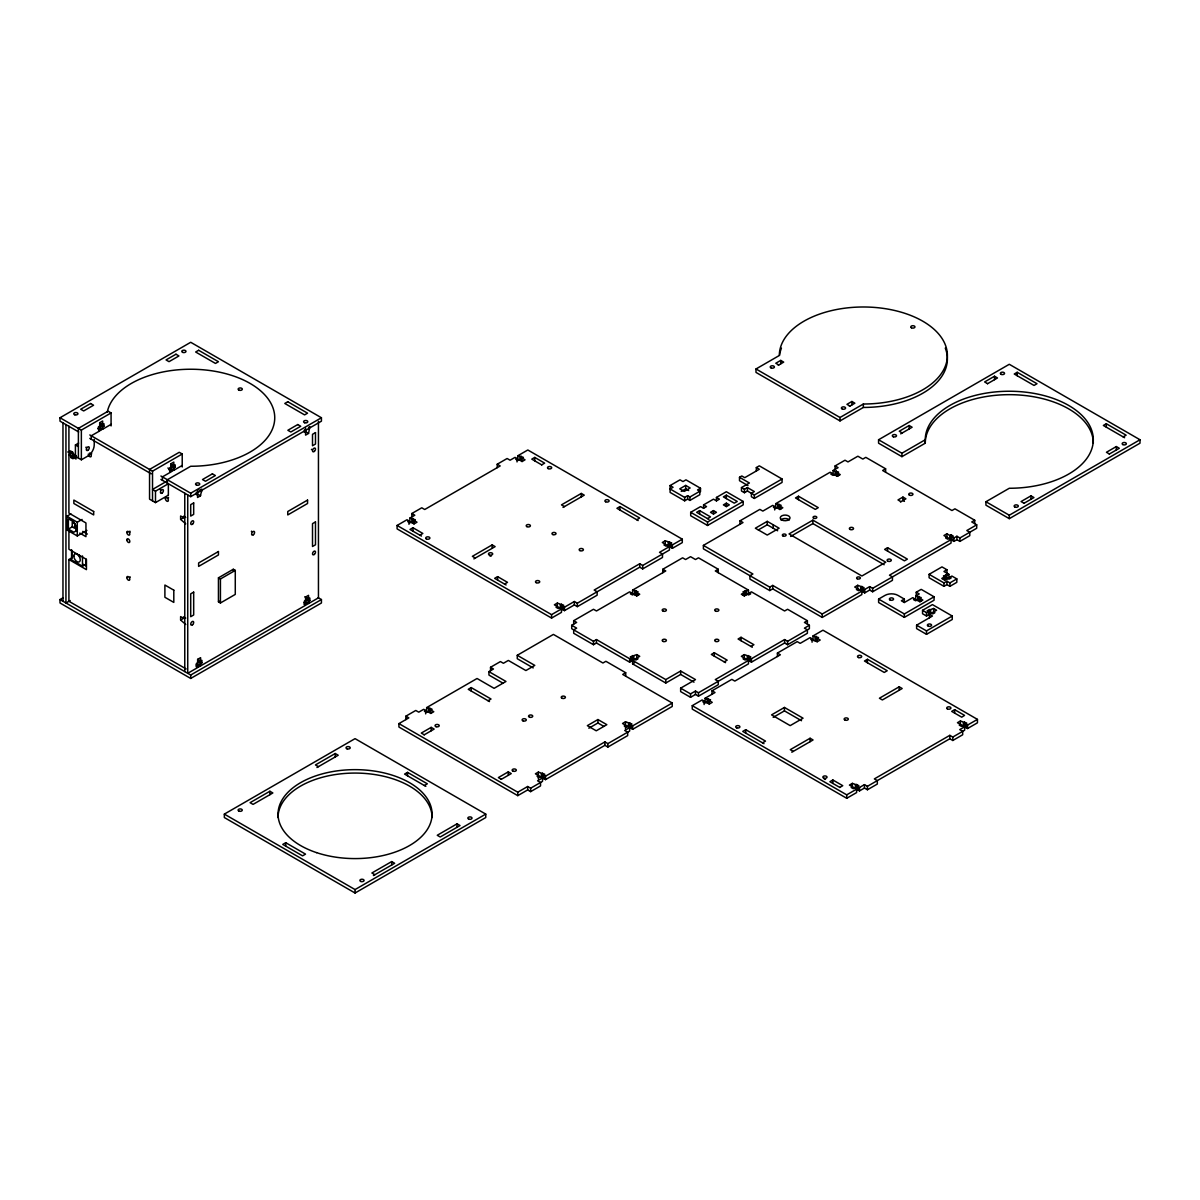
<?xml version="1.0" encoding="UTF-8"?>
<svg xmlns="http://www.w3.org/2000/svg" width="1200" height="1200" viewBox="0 0 1200 1200"><rect width="100%" height="100%" fill="white"/><g stroke="black" fill="none" stroke-linecap="round" stroke-linejoin="round"><path stroke-width="1.5" d="M79.305 555L79.74 557.175M78.675 431.955L60 421.17L60 417.75L190.71 342.285L321.435 417.75L321.435 421.17L190.71 496.65L160.905 479.43M60 417.75L81.36 430.08L111.075 412.935L111.075 425.94M111.075 424.365L102.66 429.225L99.69 427.515L99.69 422.7L102.66 420.99L102.66 424.425L103.935 423.675L103.935 426.195L102.66 426.93L99.69 425.22L100.965 424.485L103.935 426.195M99.69 426.135L98.4 426.885L98.4 429.39L99.69 428.655L99.69 430.935L91.26 435.795L91.26 439.23M94.23 439.365L94.23 444.945A9.105 5.25 -60 0 1 87.795 456.09L81.36 459.81L75.42 456.375L75.42 444.945L78.645 443.085M79.755 533.085L85.95 536.67L85.95 522.945L68.91 513.105L68.91 454.905L71.88 453.195L76.035 455.595L76.035 459.03L73.065 457.305L73.065 458.79L70.89 457.545L70.89 456.06L73.86 454.335L73.86 455.82L70.89 457.545M73.065 457.305L76.035 455.595M86.91 530.4L77.28 535.95L66.885 529.95L66.885 516.225L70.89 513.915M89.805 434.955L152.52 471.165L182.22 454.005L182.22 467.01M182.22 465.45L173.805 470.31L170.835 468.585L170.835 463.785L173.805 462.075L173.805 465.495L175.095 464.76L175.095 467.28L173.805 468.015L170.835 466.305L172.125 465.555L175.095 467.28M170.835 467.22L169.545 467.955L169.545 470.475L170.835 469.725L170.835 472.02L162.42 476.88L162.42 480.315M66.885 516.225L77.28 522.225L82.095 519.45M75.795 531.09L75.795 525.375L73.815 521.94L68.37 518.805L68.37 529.095L72.705 526.59M76.71 530.565L73.815 532.23L68.37 529.095M166.995 481.095L152.52 489.45L155.49 491.175L168.36 483.735L168.36 495.18M182.22 454.005L179.25 452.295L149.55 469.44L149.55 499.17L155.49 502.605L168.165 495.285M186.15 668.955L68.91 601.275L68.91 559.53L71.88 557.82M160.905 476.01L190.71 493.215L321.435 417.75M200.52 489.84L201.81 489.105L200.52 495.78L197.55 497.505L197.55 490.635M308.55 427.47L309.84 426.72L308.55 433.41L305.58 435.135L305.58 428.265M71.58 549.645L71.58 559.935L82.485 566.22L85.95 564.225L85.95 559.08M183.585 517.68L180.615 515.97L180.615 519.405L183.585 517.68L183.585 516.195L185.76 517.455M318.195 597.69L321.435 599.55L321.435 602.985L190.71 678.45L60 602.985L60 599.55L63.225 597.69M70.185 600.54L65.94 602.985L65.94 424.605M218.445 577.83L233.295 569.25L235.275 570.405L235.275 594.405L220.425 602.985L218.445 601.845L218.445 577.83L220.425 578.97L235.275 570.405M183.585 618.315L180.615 616.59L180.615 620.025L183.585 618.315L183.585 616.815L185.76 618.075M218.445 601.845L219.435 601.275M411.855 516.93L411.855 513.51L421.755 507.795L424.725 509.505L500.19 465.945L497.22 464.22L497.22 467.655M497.22 464.22L507.12 458.505L510.09 460.215L515.04 457.365L517.02 458.505L517.02 461.94M522.075 461.535L522.075 458.1L525.045 459.825L522.075 461.535L517.92 459.135L517.92 455.7L527.82 449.985L682.29 539.175L682.29 542.61L672.39 548.325L670.41 547.185L670.41 543.75L671.7 543L665.265 540.78L662.295 542.49L669.42 546.615L669.42 550.035L642.69 565.47L639.72 563.76L594.165 590.055L597.135 591.78L597.135 595.2L577.335 606.645L574.35 604.92L564.45 610.635L562.47 609.495L562.47 606.06L563.76 605.325L557.325 603.09L554.355 604.815L561.48 608.925L561.48 612.36L551.58 618.075L397.095 528.885L397.095 525.45L407.01 519.735L408.99 520.875L408.99 524.31M414.03 523.905L414.03 520.485L417 522.195L414.03 523.905L409.875 521.505L409.875 518.085L414.825 515.22L411.855 513.51M408.99 520.875L407.7 521.625L409.875 522.885L411.06 522.195M409.875 518.085L415.32 519.735L414.03 520.485M517.02 458.505L515.73 459.255L517.92 460.515L519.105 459.825M517.92 455.7L523.365 457.365L522.075 458.1M419.88 535.17L422.85 533.46L412.95 527.745L409.98 529.455L421.44 536.07M541.68 464.85L544.65 463.14L534.75 457.425L531.78 459.135L541.815 464.94M305.58 600.465L304.29 601.215L304.29 603.735L305.58 602.985L305.58 605.28L200.61 665.88L197.64 664.155L197.64 659.355L200.61 657.645L200.61 661.08L201.9 660.33L201.9 662.85L200.61 663.585L197.64 661.875L198.93 661.125L201.9 662.85M318.45 421.32L318.45 597.84L308.55 603.555L305.58 601.845L305.58 597.045L308.55 595.32L308.55 598.755L309.84 598.02L309.84 600.525L308.55 601.275L305.58 599.55L306.87 598.815L309.84 600.525M197.64 662.79L196.365 663.525L196.365 666.045L197.64 665.31L197.64 667.59L187.74 673.305L187.74 494.925M60 599.55L190.71 675.03L321.435 599.55M755.985 368.97L779.325 355.5A84.03 48.51 0 0 1 863.355 306.99A84.03 48.51 0 0 1 947.385 355.5A84.03 48.51 0 0 1 863.355 404.01L840.015 417.495L755.985 368.97L755.985 372.405L840.015 420.915L863.355 407.445A84.03 48.51 0 0 0 945.27 348.12M778.26 365.265L783.705 362.115L780.735 360.405L775.785 363.255L778.755 364.98M473.88 558.885L495.135 546.615L492.165 544.89L472.365 556.335L475.335 558.045M563.01 507.42L584.265 495.15L581.295 493.44L561.48 504.87L564.45 506.595M504.54 584.055L507.51 582.345L497.61 576.63L494.64 578.34L506.1 584.955M636.75 519.735L639.72 518.025L619.905 506.595L616.935 508.305L638.19 520.575M700.5 488.25L697.53 489.96L699.81 491.28L699.81 494.7L689.91 500.43L687.63 499.11L684.66 500.82L670.095 492.42L670.095 485.565L680.01 479.835L682.98 481.56L685.95 479.835L700.5 488.25L700.5 491.67M685.695 485.415L679.755 488.85L684.21 491.415L690.15 487.995L685.695 485.415L685.695 488.85L681.24 491.415M670.095 485.565L673.065 487.275L670.095 488.985L684.66 497.385L687.63 495.675L689.91 496.995L699.81 491.28M849.42 406.335L854.865 403.2L851.895 401.475L846.945 404.34L849.915 406.05M747.975 485.61L739.5 480.705L739.5 477.285L741.765 475.965L744.735 477.675L759.3 469.275L756.33 467.565L756.33 470.985M756.33 467.565L759.3 465.84L782.07 478.995L782.07 482.43L754.35 498.435L751.38 496.725L751.38 493.29L754.35 491.58L747.42 487.575L744.45 489.285L741.48 487.575L741.48 491.01L744.45 492.72L747.42 491.01L754.35 495L782.07 478.995M716.445 497.445L719.415 499.17L716.445 500.88L716.445 497.445L726.345 491.73L743.175 501.45L743.175 504.885L707.535 525.465L690.69 515.745L690.69 512.31L700.605 506.595L703.575 508.305L706.545 506.595L703.575 504.885L703.575 508.305M703.575 504.885L713.475 499.17L716.445 500.88M707.535 518.61L710.505 516.885L699.615 510.6L696.645 512.31L708.945 519.42M726.345 495.165L723.375 496.875L734.265 503.16L737.235 501.45L726.345 495.165L726.345 498.6M741.48 487.575L749.4 483L739.5 477.285M713.475 510.6L710.505 512.31L713.475 514.035L716.445 512.31L713.475 510.6L713.475 514.035M726.345 503.16L723.375 504.885L726.345 506.595L729.315 504.885L726.345 503.16L726.345 506.595M690.69 512.31L707.535 522.03L743.175 501.45M559.5 607.785L558.21 608.52L556.035 607.275L557.325 606.525L557.325 603.09M667.44 545.46L666.15 546.21L663.975 544.95L665.265 544.2L665.265 540.78M562.47 609.495L563.76 608.76L561.585 607.5L560.295 608.235L560.295 604.815M670.41 547.185L671.7 546.435L669.525 545.175L668.235 545.925L668.235 542.49M397.095 525.45L551.58 614.64L561.48 608.925M562.47 606.06L564.45 607.215L574.35 601.5L577.335 603.21L639.72 567.195L642.69 568.905L662.49 557.475L662.49 554.04L659.52 552.33L669.42 546.615M670.41 543.75L672.39 544.89L682.29 539.175M224.34 814.11L355.05 738.645L485.76 814.11L485.76 817.545L355.05 893.01L224.34 817.545L224.34 814.11L355.05 889.575L485.76 814.11M269.895 791.25L250.08 802.68L253.05 804.39L272.865 792.96L269.895 791.25L269.895 794.67M316.965 767.505L338.22 755.235L335.25 753.51L315.435 764.94L318.42 766.665M878.565 439.755L1009.29 364.29L1140 439.755L1140 443.19L1009.29 518.655L985.935 505.17L985.935 501.735L1009.29 488.265A84.03 48.51 0 0 0 1093.305 439.755A84.03 48.51 0 0 0 1009.29 391.245A84.03 48.51 0 0 0 925.26 439.755L901.92 453.225L878.565 439.755L878.565 443.19L901.92 456.66L925.26 443.19A84.03 48.51 0 0 1 1009.29 394.665A84.03 48.51 0 0 1 1093.305 443.19M740.04 524.25L740.04 520.815L759.84 509.385L762.825 511.095L772.725 505.38L774.705 506.52L774.705 509.955M835.11 469.365L835.11 465.93L845.01 460.215L847.98 461.925L857.88 456.21L862.83 459.075L865.8 457.35L885.615 468.795L885.615 472.215M405.87 719.61L405.87 716.175L415.77 710.46L418.74 712.17L423.69 709.32L425.67 710.46L425.67 713.88M490.53 670.725L490.53 667.29L500.43 661.575L503.4 663.285L508.35 660.435L525.885 670.545L534.795 665.4L517.26 655.29L517.26 658.71L533.205 667.92M900.69 433.845L912.135 427.23L909.165 425.52L899.265 431.235L902.235 432.945M987.465 383.745L997.5 377.955L994.53 376.23L984.63 381.945L987.6 383.67M703.395 545.4L752.91 573.99L749.94 575.7L749.94 579.135L769.755 590.565L772.725 588.855L822.24 617.43L861.84 594.57L861.84 591.135L822.24 614.01L772.725 585.42L769.755 587.13L703.395 548.835L703.395 545.4L743.01 522.525L740.04 520.815M779.85 509.49L779.85 506.07L782.82 507.78L779.85 509.49L775.695 507.09L775.695 503.67L830.16 472.215L832.14 473.37L830.85 474.105L833.025 475.365L834.315 474.615M837.285 476.34L837.285 472.905L840.255 474.615L837.285 476.34L833.13 473.94L833.13 470.505L838.08 467.64L835.11 465.93M573.69 624.135L573.69 620.7L593.49 609.27L596.46 610.98L629.64 591.84L631.62 592.98L630.33 593.715L632.505 594.975L633.795 594.24M662.805 572.685L662.805 569.25L682.62 557.82L685.59 559.53L690.54 556.68L695.49 559.53L698.46 557.82L718.26 569.25L718.26 572.685M398.925 723.6L517.755 792.21L527.67 786.495L530.64 788.205L542.52 781.35L542.52 777.915L537.57 780.78L540.54 782.49L540.54 785.925L530.64 791.64L527.67 789.93L517.755 795.645L398.925 727.035L398.925 723.6L408.84 717.885L405.87 716.175M430.815 713.43L430.815 709.995L433.785 711.72L430.815 713.43L426.66 711.03L426.66 707.595L477.06 678.495L494.1 688.335L505.98 681.465L488.94 671.64L488.94 675.06L502.875 683.115M488.94 671.64L493.5 669L490.53 667.29M517.26 655.29L553.41 634.41L602.925 663L605.895 661.29L625.695 672.72L625.695 676.155M774.705 506.52L773.415 507.27L775.59 508.53L776.88 507.78M775.695 503.67L781.14 505.32L779.85 506.07M833.13 470.505L838.575 472.17L837.285 472.905M571.71 625.275L576.66 628.14L573.69 629.85L573.69 633.285L593.49 644.715L596.46 643.005L629.64 662.16L631.62 661.02L631.62 657.585L629.64 658.725L596.46 639.57L593.49 641.295L571.71 628.71L571.71 625.275L576.66 622.425L573.69 620.7M636.765 595.95L636.765 592.515L639.735 594.24L636.765 595.95L632.61 593.55L632.61 590.115L665.775 570.96L662.805 569.25M425.67 710.46L424.38 711.195L426.555 712.455L427.845 711.72M426.66 707.595L432.105 709.26L430.815 709.995M781.14 508.755L778.965 507.495L777.675 508.245L777.675 504.81M798.465 496.23L795.495 497.955L815.295 509.385L818.265 507.66L798.465 496.23L798.465 499.665M838.575 475.59L836.4 474.33L835.11 475.08L835.11 471.645M632.61 590.115L638.055 591.78L636.765 592.515M488.055 700.74L491.025 699.015L471.225 687.585L468.255 689.31L489.495 701.58M1017.21 372.285L1014.24 374.01L1034.04 385.44L1037.01 383.73L1017.21 372.285L1017.21 375.72M638.055 595.215L635.88 593.955L634.59 594.69L634.59 591.27M767.25 521.355L755.355 528.21L767.25 535.065L779.13 528.21L767.25 521.355L767.25 524.775L777.645 530.775M758.325 529.92L767.25 524.775M424.11 734.88L434.16 729.075L431.19 727.365L421.29 733.08L424.26 734.79M885.615 468.795L882.645 470.505L951.96 510.525L954.93 508.815L974.73 520.245L974.73 523.68M718.26 569.25L715.29 570.96L748.47 590.115L748.47 593.55L744.315 595.95L741.33 594.24L744.315 592.515L744.315 595.95M812.895 520.155L789.03 533.925L861.915 576L885.78 562.23L812.895 520.155L812.895 523.575L884.16 564.72M790.62 536.445L812.895 523.575M285.735 842.7L282.765 844.41L302.565 855.855L305.535 854.13L285.735 842.7L285.735 846.135M424.365 785.535L427.335 783.81L407.535 772.38L404.565 774.09L425.82 786.36M900.465 501.945L905.91 498.81L902.94 497.085L897.99 499.95L900.96 501.66M694.005 682.17L680.64 674.445L665.775 683.025L632.61 663.87L632.61 660.435L639.735 656.325L636.765 654.615L630.33 656.835L631.62 657.585M748.47 590.115L743.025 591.78L744.315 592.515M633.795 656.325L633.795 659.76L632.505 659.01L630.33 660.27L631.62 661.02M743.025 595.215L745.2 593.955L746.49 594.69L746.49 591.27M632.61 663.87L634.59 662.73M625.695 672.72L622.725 674.445L672.24 703.02L672.24 706.455L632.625 729.33L630.645 728.175L630.645 724.755L631.935 724.005L625.5 721.77L622.53 723.495L629.655 727.605L629.655 731.04L607.875 743.61L604.905 741.9L545.49 776.205L543.51 775.065L543.51 778.485L545.49 779.64L604.905 745.335L607.875 747.045L627.675 735.615L627.675 732.18L624.705 730.47L629.655 727.605M887.595 547.68L884.625 549.405L904.425 560.835L907.395 559.125L887.595 547.68L887.595 551.115M1123.17 436.89L1126.14 435.18L1106.325 423.75L1103.355 425.46L1124.61 437.73M632.61 660.435L665.775 679.59L680.64 671.025L695.49 679.59L680.64 688.17L680.64 691.605L690.54 697.32L695.49 694.455L698.46 696.18L718.26 684.735L718.26 681.315L715.29 679.59L748.47 660.435L748.47 663.87L698.46 692.745L695.49 691.035L690.54 693.885L680.64 688.17M597.93 719.535L587.34 725.655L596.25 730.8L606.84 724.68L597.93 719.535L597.93 722.97L588.855 728.22M724.2 661.875L727.17 660.15L714.3 652.725L711.33 654.435L725.565 662.655M750.945 646.44L753.915 644.715L741.045 637.29L738.075 639L752.31 647.22M501.21 779.385L511.245 773.595L508.275 771.87L498.375 777.585L501.345 779.31M862.74 588.33L864.72 589.485L869.67 586.62L872.64 588.33L951.06 543.06L951.06 539.625L889.47 575.19L892.44 576.9L892.44 580.335L872.64 591.765L869.67 590.055L864.72 592.905L862.74 591.765L862.74 588.33L864.015 587.595L857.685 585.3L854.715 587.025L861.84 591.135M951.96 536.82L953.94 537.975L956.91 536.25L959.88 537.975L976.71 528.255L976.71 524.82L966.81 530.535L969.78 532.245L969.78 535.68L959.88 541.395L956.91 539.685L953.94 541.395L951.96 540.255L951.96 536.82L953.25 536.085L951.06 534.825L949.875 535.515L946.905 533.79L943.935 535.515L951.06 539.625M543.51 775.065L544.8 774.315L538.365 772.095L535.395 773.805L542.52 777.915M974.73 520.245L971.76 521.955L976.71 524.82M749.46 657.585L751.44 658.725L784.605 639.57L787.575 641.295L809.37 628.71L809.37 625.275L804.42 628.14L807.39 629.85L807.39 633.285L787.575 644.715L784.605 643.005L751.44 662.16L749.46 661.02L749.46 657.585L750.75 656.835L744.315 654.615L741.33 656.325L748.47 660.435M538.365 775.515L537.075 776.265L539.25 777.525L540.54 776.775M625.5 725.205L624.21 725.955L626.4 727.215L627.675 726.465M859.86 589.995L858.57 590.745L856.395 589.485L857.685 588.735L857.685 585.3M949.08 538.485L947.805 539.22L945.615 537.975L946.905 537.225L946.905 533.79M807.39 624.135L807.39 620.7L804.42 622.425L809.37 625.275M373.41 875.55L394.665 863.28L391.695 861.57L371.88 873L374.85 874.71M457.05 823.83L437.25 835.275L440.22 836.985L460.02 825.555L457.05 823.83L457.05 827.265M630.645 728.175L631.935 727.44L629.76 726.18L628.47 726.915L628.47 723.495M862.74 591.765L864.015 591.03M951.96 540.255L953.25 539.505M746.49 659.295L745.2 660.045L743.025 658.785L744.315 658.035L744.315 654.615M1023.9 503.355L1033.95 497.55L1030.98 495.84L1021.065 501.555L1024.035 503.265M1109.265 454.065L1119.3 448.275L1116.33 446.55L1106.43 452.28L1109.4 453.99M630.645 724.755L632.625 725.895L672.24 703.02M749.46 661.02L750.75 660.27L748.56 659.01L747.285 659.76L747.285 656.325M543.51 778.485L544.8 777.75M985.935 501.735L1009.29 515.22L1140 439.755M712.05 694.23L712.05 690.795L731.85 679.365L734.82 681.09L780.375 654.78L777.405 653.07L777.405 656.505M777.405 653.07L797.205 641.64L800.19 643.35L810.09 637.635L812.07 638.775L812.07 642.21M813.06 639.345L813.06 635.91L822.96 630.195L977.445 719.385L977.445 722.82L967.53 728.535L965.55 727.395L965.55 723.96L966.84 723.225L960.405 720.99L957.435 722.7L964.665 726.765L964.665 730.2L952.785 737.055L949.815 735.345L874.35 778.905L877.32 780.615L877.32 784.05L867.42 789.765L864.45 788.055L859.5 790.905L857.52 789.765L857.52 786.33L858.81 785.595L852.375 783.36L849.405 785.085L856.62 789.135L856.62 792.57L846.72 798.285L692.25 709.095L692.25 705.66L702.15 699.945L704.13 701.1L704.13 704.52M709.275 704.07L709.275 700.635L712.245 702.345L709.275 704.07L705.12 701.67L705.12 698.235L715.02 692.52L712.05 690.795M916.245 595.65L916.245 592.215L921.195 589.365L934.065 596.79L934.065 600.225L904.35 617.37L878.61 602.505L878.61 599.085L885.045 595.365A9.105 5.25 0 0 1 897.915 595.365L904.35 599.085L904.35 602.505L912.78 597.645L914.76 598.8L913.47 599.535L915.645 600.795L916.935 600.06M704.13 701.1L702.84 701.835L705.015 703.095L706.305 702.345M705.12 698.235L710.565 699.885L709.275 700.635M812.07 638.775L810.78 639.525L817.215 641.745L820.185 640.035L817.215 638.325L817.215 641.745M813.06 635.91L818.505 637.575L817.215 638.325M947.715 578.445L948.99 579.18L951.18 577.935L949.89 577.185L951.87 576.045L956.82 578.895L956.82 582.33L949.89 586.335L946.92 584.625L943.95 586.335L929.1 577.755L929.1 574.335L941.97 566.895L946.92 569.76L946.92 573.18M946.92 569.76L943.95 571.47L948.9 574.335L948.9 577.755L944.745 580.155L941.775 578.445L944.745 576.735L944.745 580.155M948.9 574.335L943.455 575.985L944.745 576.735M904.35 599.085L901.38 600.795L904.35 602.505M943.455 579.42L945.63 578.16L946.92 578.895L946.92 575.475M919.905 601.77L919.905 598.335L922.875 600.06L919.905 601.77L915.75 599.37L915.75 595.935L919.215 593.94L916.245 592.215M915.75 595.935L921.195 597.6L919.905 598.335M929.1 574.335L943.95 582.9L946.92 581.19L949.89 582.9L956.82 578.895M921.195 601.02L919.005 599.76L917.73 600.51L917.73 597.075M878.61 599.085L904.35 613.95L934.065 596.79M929.475 614.325L936.615 610.2L933.645 608.49L927.21 610.71L928.485 611.46L928.485 614.895L926.505 616.035L922.545 613.74L922.545 610.32L932.445 604.605L952.26 616.035L952.26 619.47L926.505 634.335L916.605 628.605L916.605 625.185L932.445 616.035L929.475 614.325L929.475 617.745M922.545 610.32L926.505 612.6L928.485 611.46M867.42 659.295L864.45 661.02L884.25 672.45L887.22 670.74L867.42 659.295L867.42 662.73M762.555 742.83L765.525 741.12L745.725 729.675L742.755 731.4L763.995 743.67M784.44 707.445L771.57 714.87L790.185 725.625L803.055 718.185L784.44 707.445L784.44 710.865L801.51 720.72M773.175 717.375L784.44 710.865M916.605 625.185L926.505 630.9L952.26 616.035M791.805 752.235L813.06 739.965L810.09 738.255L790.275 749.685L793.245 751.41M899.205 686.805L879.405 698.235L882.375 699.945L902.175 688.515L899.205 686.805L899.205 690.225M839.79 787.425L842.76 785.7L832.86 779.985L829.89 781.71L839.94 787.5M954.66 709.665L951.69 711.39L961.74 717.18L964.56 715.38L954.66 709.665L954.66 713.1M854.64 787.995L853.365 788.73L851.175 787.485L852.375 786.795L852.375 783.36M962.685 725.625L961.395 726.36L959.22 725.1L960.405 724.425L960.405 720.99M857.52 789.765L858.81 789.03L856.62 787.77L855.345 788.505L855.345 785.085M965.55 727.395L966.84 726.645L964.665 725.385L963.375 726.135L963.375 722.7M692.25 705.66L846.72 794.85L856.62 789.135M857.52 786.33L859.5 787.485L864.45 784.62L867.42 786.33L949.815 738.765L952.785 740.49L962.685 734.76L962.685 731.34L959.715 729.615L964.665 726.765M965.55 723.96L967.53 725.1L977.445 719.385M904.425 501.375L902.94 500.52L902.94 497.085M931.455 613.17L932.745 613.92L934.92 612.66L933.645 611.91L933.645 608.49M685.695 488.85L688.665 490.56M807.39 620.7L787.575 609.27L784.605 610.98L751.44 591.84L749.46 592.98L750.75 593.715L748.56 594.975L747.285 594.24M308.55 433.41L305.58 431.7L304.395 432.39L304.395 429.87M634.59 659.295L635.88 660.045L638.055 658.785L636.765 658.035L636.765 654.615M111.075 412.935L108.105 411.21L78.39 428.37L78.39 458.1M99.69 422.7L102.66 424.425M170.835 463.785L173.805 465.495M167.865 468.015L170.835 469.725M198.84 489.9L201.81 491.61M597.93 722.97L603.87 726.405M200.52 495.78L197.55 494.07L196.365 494.76L196.365 492.24M89.805 438.39L151.215 473.835M75.42 444.945L78.39 446.655M68.91 454.905L70.89 456.06M180.615 519.405L185.76 523.86M305.58 597.045L308.55 598.755M304.755 596.79L307.95 598.635M82.725 531.375L87.36 534.06M180.615 620.025L185.76 624.48M83.04 564.255L86.22 566.1M68.91 559.53L86.445 569.655L86.445 559.365L68.91 549.24L68.91 532.095M197.64 659.355L200.61 661.08M1116.33 446.55L1116.33 449.985M1106.325 423.75L1106.325 427.17M1030.98 495.84L1030.98 499.275M1009.29 515.22L1009.29 518.655M994.53 376.23L994.53 379.665M967.53 725.1L967.53 728.535M964.665 721.965L964.665 725.385M959.88 537.975L959.88 541.395M956.91 536.25L956.91 539.685M953.94 537.975L953.94 541.395M952.785 737.055L952.785 740.49M951.06 534.825L951.06 538.26L949.875 538.935L949.875 535.515M949.89 582.9L949.89 586.335M949.815 735.345L949.815 738.765M946.92 581.19L946.92 584.625M945.63 574.725L945.63 578.16M943.95 582.9L943.95 586.335M930.675 610.2L930.675 613.635L929.385 612.885L929.385 609.465M926.505 612.6L926.505 616.035M926.505 630.9L926.505 634.335M925.26 439.755L925.26 443.19M919.005 596.34L919.005 599.76M909.165 425.52L909.165 428.94M904.35 613.95L904.35 617.37M901.92 453.225L901.92 456.66M872.64 588.33L872.64 591.765M869.67 586.62L869.67 590.055M867.42 786.33L867.42 789.765M864.72 589.485L864.72 592.905M864.45 784.62L864.45 788.055M863.355 404.01L863.355 407.445M861.84 586.335L861.84 589.77L860.655 590.445L860.655 587.025M859.5 787.485L859.5 790.905M856.62 784.335L856.62 787.77M851.895 401.475L851.895 404.91M846.72 794.85L846.72 798.285M840.015 417.495L840.015 420.915M836.4 470.91L836.4 474.33M832.86 779.985L832.86 783.42M822.24 614.01L822.24 617.43M816.33 636.315L816.33 639.75L815.04 640.485L815.04 637.065M810.09 738.255L810.09 741.69M787.575 641.295L787.575 644.715M784.605 639.57L784.605 643.005M780.735 360.405L780.735 363.825M778.965 504.06L778.965 507.495M773.19 524.775L773.19 528.21M772.725 585.42L772.725 588.855M769.755 587.13L769.755 590.565M754.35 495L754.35 498.435M751.44 658.725L751.44 662.16M748.56 655.575L748.56 659.01M747.42 487.575L747.42 491.01M745.725 729.675L745.725 733.11M745.2 590.52L745.2 593.955M744.45 489.285L744.45 492.72M741.045 637.29L741.045 640.71M714.3 652.725L714.3 656.16M708.39 698.64L708.39 702.06L707.1 702.81L707.1 699.375M707.535 522.03L707.535 525.465M699.615 510.6L699.615 514.035M698.46 692.745L698.46 696.18M695.49 691.035L695.49 694.455M690.54 693.885L690.54 697.32M689.91 496.995L689.91 500.43M687.63 495.675L687.63 499.11M684.66 497.385L684.66 500.82M680.64 671.025L680.64 674.445M672.39 544.89L672.39 548.325M669.525 541.755L669.525 545.175M665.775 679.59L665.775 683.025M642.69 565.47L642.69 568.905M639.72 563.76L639.72 567.195M635.88 590.52L635.88 593.955M632.505 655.575L632.505 659.01M632.625 725.895L632.625 729.33M629.76 722.745L629.76 726.18M629.64 658.725L629.64 662.16M625.5 721.77L625.5 728.64M619.905 506.595L619.905 510.015M607.875 743.61L607.875 747.045M604.905 741.9L604.905 745.335M596.46 639.57L596.46 643.005M593.49 641.295L593.49 644.715M581.295 493.44L581.295 496.875M577.335 603.21L577.335 606.645M574.35 601.5L574.35 604.92M564.45 607.215L564.45 610.635M561.585 604.065L561.585 607.5M551.58 614.64L551.58 618.075M545.49 776.205L545.49 779.64M542.61 773.055L542.61 776.49L541.335 777.24L541.335 773.805M538.365 772.095L538.365 778.95M534.75 457.425L534.75 460.845M530.64 788.205L530.64 791.64M527.67 786.495L527.67 789.93M521.175 456.105L521.175 459.54L519.9 460.275L519.9 456.855M517.755 792.21L517.755 795.645M508.275 771.87L508.275 775.305M497.61 576.63L497.61 580.05M492.165 544.89L492.165 548.325M471.225 687.585L471.225 691.02M431.19 727.365L431.19 730.8M429.93 708L429.93 711.435L428.64 712.17L428.64 708.735M413.145 518.475L413.145 521.91L411.855 522.66L411.855 519.225M412.95 527.745L412.95 531.165M407.535 772.38L407.535 775.815M391.695 861.57L391.695 865.005M355.05 889.575L355.05 893.01M335.25 753.51L335.25 756.945M308.55 601.275L308.55 603.555M233.295 569.25L233.295 570.51M220.425 578.97L220.425 602.985M200.61 663.585L200.61 665.88M190.71 493.215L190.71 496.65M190.71 675.03L190.71 678.45M184.77 493.215L184.77 671.595M173.805 468.015L173.805 470.31M167.37 483.165L167.37 479.73L190.71 466.26A84.03 48.51 0 0 0 274.68 419.565A84.03 48.51 0 0 0 196.98 369.375A84.03 48.51 0 0 0 107.22 412.32M155.49 491.175L155.49 502.605M152.52 471.165L152.52 500.895M102.66 426.93L102.66 429.225M82.485 555.93L82.485 566.22M81.36 430.08L81.36 459.81M77.28 522.225L77.28 535.95M73.065 453.885L73.065 452.4L70.89 451.14L70.89 452.625L68.91 451.485L68.91 426.165M71.88 550.665L71.88 558.105M62.97 422.895L62.97 601.275M278.025 817.545A77.025 44.475 0 0 1 355.05 773.07A77.025 44.475 0 0 1 432.075 817.545M304.095 602.7A2.1 1.215 0 0 1 307.065 602.7A2.1 1.215 0 0 1 307.065 604.41A2.1 1.215 0 0 1 304.095 604.41M196.155 665.025A2.1 1.215 0 0 1 199.125 665.025A2.1 1.215 0 0 1 199.125 666.735A2.1 1.215 0 0 1 196.155 666.735M779.565 355.32A84.03 48.51 0 0 1 781.44 348.12M490.035 556.185A2.115 1.215 0 0 1 491.13 556.185M824.4 779.385A2.1 1.215 0 0 1 825.48 779.385M780.87 519.9A4.905 2.835 0 0 1 789.36 519.9M160.44 488.88A2.1 1.215 -60 0 1 160.245 489.855M86.115 447.06A2.1 1.215 -60 0 1 85.875 447.555M97.86 428.61A2.1 1.215 0 0 1 100.74 428.175A2.1 1.215 0 0 1 101.505 429.825A2.1 1.215 0 0 1 98.64 430.275M169.02 469.695A2.1 1.215 0 0 1 171.885 469.26A2.1 1.215 0 0 1 172.65 470.91A2.1 1.215 0 0 1 169.785 471.36M71.835 451.95A2.1 1.215 -60 0 1 69.345 454.155A2.1 1.215 -60 0 1 70.02 450.9M68.175 451.68A2.1 1.215 -60 0 1 67.815 452.055M311.775 449.28A2.1 1.215 -60 0 1 311.415 449.655M251.565 531.135A2.1 1.215 -60 0 1 251.415 531.63M130.245 577.29A2.1 1.215 60 0 1 130.005 576.795M91.695 453.84A2.1 1.215 60 0 1 91.32 452.85M168.555 497.865A2.1 1.215 60 0 1 168.405 497.355M130.245 532.125A2.1 1.215 60 0 1 129.87 531.135M89.4 453.075A2.1 1.215 60 0 1 91.245 455.505A2.1 1.215 60 0 1 89.91 456.735A2.1 1.215 60 0 1 88.29 454.095M90.6 403.515L80.7 409.23L83.67 410.94L93.57 405.225L90.6 403.515M175.965 354.225L166.05 359.94L169.02 361.665L178.935 355.95L175.965 354.225M198.63 350.28L195.66 352.005L215.475 363.435L218.445 361.725L198.63 350.28M287.76 401.745L284.79 403.455L304.59 414.885L307.56 413.175L287.76 401.745M212.4 473.835L202.5 479.55L205.47 481.26L215.37 475.545L212.4 473.835M297.765 424.545L287.865 430.275L290.835 431.985L300.735 426.27L297.765 424.545M193.68 502.935L190.71 504.645L190.71 516.09L193.68 514.365L193.68 502.935M315.48 432.615L312.51 434.325L312.51 445.755L315.48 444.045L315.48 432.615M218.445 551.535L198.63 562.965L198.63 566.4L218.445 554.955L218.445 551.535M307.56 500.07L287.76 511.515L287.76 514.935L307.56 503.505L307.56 500.07M193.68 592.125L190.71 593.835L190.71 616.71L193.68 614.985L193.68 592.125M315.48 521.91L312.51 523.635L312.51 546.495L315.48 544.785L315.48 521.91M93.675 511.515L73.86 500.07L73.86 503.505L93.675 514.935L93.675 511.515M74.7 523.71L72.225 522.285L72.225 526.86L74.7 528.285L74.7 523.71M173.805 590.175L164.895 585.03L164.895 597.27L173.805 602.415L173.805 590.175M316.545 852.63A77.025 44.475 0 0 0 432.075 814.11A77.025 44.475 0 0 0 316.545 775.605A77.025 44.475 0 0 0 316.545 852.63M468.87 819.165A2.1 1.215 0 0 0 472.02 818.115A2.1 1.215 0 0 0 468.87 817.065A2.1 1.215 0 0 0 468.87 819.165M360.93 881.49A2.1 1.215 0 0 0 364.08 880.44A2.1 1.215 0 0 0 360.93 879.39A2.1 1.215 0 0 0 360.93 881.49M239.13 811.17A2.1 1.215 0 0 0 242.28 810.12A2.1 1.215 0 0 0 239.13 809.07A2.1 1.215 0 0 0 239.13 811.17M347.07 748.845A2.1 1.215 0 0 0 350.22 747.795A2.1 1.215 0 0 0 347.07 746.745A2.1 1.215 0 0 0 347.07 748.845M928.425 626.235A2.1 1.215 0 0 0 931.575 625.185A2.1 1.215 0 0 0 928.425 624.135A2.1 1.215 0 0 0 928.425 626.235M889.995 599.94A2.1 1.215 0 0 0 893.505 599.4A2.1 1.215 0 0 0 890.94 597.915A2.1 1.215 0 0 0 889.995 599.94M771.27 368.025A2.1 1.215 0 0 0 774.42 366.975A2.1 1.215 0 0 0 771.27 365.925A2.1 1.215 0 0 0 771.27 368.025M842.43 409.11A2.1 1.215 0 0 0 845.58 408.06A2.1 1.215 0 0 0 842.43 407.01A2.1 1.215 0 0 0 842.43 409.11M911.385 327.765A2.1 1.215 0 0 0 914.895 327.225A2.1 1.215 0 0 0 912.33 325.74A2.1 1.215 0 0 0 911.385 327.765M1122.765 444.555A2.1 1.215 0 0 0 1126.29 444.015A2.1 1.215 0 0 0 1123.71 442.53A2.1 1.215 0 0 0 1122.765 444.555M1014.735 506.925A2.1 1.215 0 0 0 1018.245 506.385A2.1 1.215 0 0 0 1015.68 504.9A2.1 1.215 0 0 0 1014.735 506.925M1001.4 374.43A2.1 1.215 0 0 0 1004.55 373.38A2.1 1.215 0 0 0 1001.4 372.33A2.1 1.215 0 0 0 1001.4 374.43M893.37 436.8A2.1 1.215 0 0 0 896.52 435.75A2.1 1.215 0 0 0 893.37 434.7A2.1 1.215 0 0 0 893.37 436.8M562.26 698.355A2.1 1.215 0 0 0 565.41 697.305A2.1 1.215 0 0 0 562.26 696.255A2.1 1.215 0 0 0 562.26 698.355M529.59 717.225A2.1 1.215 0 0 0 532.74 716.175A2.1 1.215 0 0 0 529.59 715.125A2.1 1.215 0 0 0 529.59 717.225M436.08 726.705A2.1 1.215 0 0 0 439.23 725.655A2.1 1.215 0 0 0 436.08 724.605A2.1 1.215 0 0 0 436.08 726.705M513.18 771.21A2.1 1.215 0 0 0 516.33 770.16A2.1 1.215 0 0 0 513.18 769.11A2.1 1.215 0 0 0 513.18 771.21M523.155 720.945A2.1 1.215 0 0 0 526.305 719.895A2.1 1.215 0 0 0 523.155 718.845A2.1 1.215 0 0 0 523.155 720.945M489.09 554.79A2.115 1.215 0 0 0 492.63 554.25A2.115 1.215 0 0 0 490.035 552.75A2.115 1.215 0 0 0 489.09 554.79M552.975 534.615A2.04 1.185 0 0 0 556.035 533.595A2.04 1.185 0 0 0 552.975 532.575A2.04 1.185 0 0 0 552.975 534.615M579.795 550.56A2.115 1.215 0 0 0 583.335 550.005A2.115 1.215 0 0 0 580.74 548.52A2.115 1.215 0 0 0 579.795 550.56M536.13 582.63A2.115 1.215 0 0 0 539.655 582.09A2.115 1.215 0 0 0 537.075 580.59A2.115 1.215 0 0 0 536.13 582.63M605.55 501.735A2.1 1.215 0 0 0 609.06 501.18A2.1 1.215 0 0 0 606.495 499.695A2.1 1.215 0 0 0 605.55 501.735M548.115 468.57A2.1 1.215 0 0 0 551.625 468.03A2.1 1.215 0 0 0 549.06 466.545A2.1 1.215 0 0 0 548.115 468.57M426.315 538.89A2.1 1.215 0 0 0 429.825 538.35A2.1 1.215 0 0 0 427.26 536.865A2.1 1.215 0 0 0 426.315 538.89M526.83 526.605A2.1 1.215 0 0 0 530.34 526.05A2.1 1.215 0 0 0 527.76 524.565A2.1 1.215 0 0 0 526.83 526.605M947.34 708.87A2.1 1.215 0 0 0 950.85 708.33A2.1 1.215 0 0 0 948.27 706.845A2.1 1.215 0 0 0 947.34 708.87M858.555 657.555A2.1 1.215 0 0 0 861.705 656.505A2.1 1.215 0 0 0 858.555 655.455A2.1 1.215 0 0 0 858.555 657.555M823.89 778.185A2.1 1.215 0 0 0 827.04 777.135A2.1 1.215 0 0 0 823.89 776.085A2.1 1.215 0 0 0 823.89 778.185M736.74 727.875A2.1 1.215 0 0 0 739.89 726.825A2.1 1.215 0 0 0 736.74 725.775A2.1 1.215 0 0 0 736.74 727.875M845.175 720.15A2.1 1.215 0 0 0 848.325 719.1A2.1 1.215 0 0 0 845.175 718.05A2.1 1.215 0 0 0 845.175 720.15M781.65 519.885A4.905 2.835 0 0 0 789.855 518.625A4.905 2.835 0 0 0 783.855 515.16A4.905 2.835 0 0 0 781.65 519.885M849.96 529.395A2.1 1.215 0 0 0 853.47 528.855A2.1 1.215 0 0 0 850.905 527.37A2.1 1.215 0 0 0 849.96 529.395M909.375 495.09A2.1 1.215 0 0 0 912.885 494.55A2.1 1.215 0 0 0 910.32 493.065A2.1 1.215 0 0 0 909.375 495.09M887.715 561.105A2.1 1.215 0 0 0 891.225 560.565A2.1 1.215 0 0 0 888.645 559.08A2.1 1.215 0 0 0 887.715 561.105M813.585 518.145A1.89 1.095 0 0 0 816.75 517.65A1.89 1.095 0 0 0 814.44 516.315A1.89 1.095 0 0 0 813.585 518.145M857.16 578.745A1.89 1.095 0 0 0 860.325 578.265A1.89 1.095 0 0 0 858 576.93A1.89 1.095 0 0 0 857.16 578.745M782.895 535.875A1.89 1.095 0 0 0 786.06 535.38A1.89 1.095 0 0 0 783.735 534.045A1.89 1.095 0 0 0 782.895 535.875M663.24 641.475A2.1 1.215 0 0 0 666.39 640.425A2.1 1.215 0 0 0 663.24 639.375A2.1 1.215 0 0 0 663.24 641.475M715.725 641.475A2.1 1.215 0 0 0 718.875 640.425A2.1 1.215 0 0 0 715.725 639.375A2.1 1.215 0 0 0 715.725 641.475M715.725 611.175A2.1 1.215 0 0 0 718.875 610.125A2.1 1.215 0 0 0 715.725 609.075A2.1 1.215 0 0 0 715.725 611.175M663.24 611.175A2.1 1.215 0 0 0 666.39 610.125A2.1 1.215 0 0 0 663.24 609.075A2.1 1.215 0 0 0 663.24 611.175M162.315 492.885A2.1 1.215 -60 0 0 162.975 489.645A2.1 1.215 -60 0 0 160.485 491.835A2.1 1.215 -60 0 0 162.315 492.885M88.185 450.09A2.1 1.215 -60 0 0 88.845 446.85A2.1 1.215 -60 0 0 86.37 449.04A2.1 1.215 -60 0 0 88.185 450.09M239.175 390.21A2.1 1.215 0 0 0 242.325 389.16A2.1 1.215 0 0 0 239.175 388.11A2.1 1.215 0 0 0 239.175 390.21M304.635 422.745A2.1 1.215 0 0 0 307.785 421.695A2.1 1.215 0 0 0 304.635 420.645A2.1 1.215 0 0 0 304.635 422.745M196.59 485.115A2.1 1.215 0 0 0 199.74 484.065A2.1 1.215 0 0 0 196.59 483.015A2.1 1.215 0 0 0 196.59 485.115M182.835 352.425A2.1 1.215 0 0 0 185.985 351.375A2.1 1.215 0 0 0 182.835 350.325A2.1 1.215 0 0 0 182.835 352.425M74.79 414.795A2.1 1.215 0 0 0 77.94 413.745A2.1 1.215 0 0 0 74.79 412.695A2.1 1.215 0 0 0 74.79 414.795M314.385 451.365A2.1 1.215 -60 0 0 315.045 448.11A2.1 1.215 -60 0 0 312.57 450.315A2.1 1.215 -60 0 0 314.385 451.365M314.385 554.4A2.1 1.215 -60 0 0 315.045 551.145A2.1 1.215 -60 0 0 312.57 553.35A2.1 1.215 -60 0 0 314.385 554.4M192.585 524.1A2.1 1.215 -60 0 0 193.245 520.845A2.1 1.215 -60 0 0 190.77 523.05A2.1 1.215 -60 0 0 192.585 524.1M192.585 624.72A2.1 1.215 -60 0 0 193.245 621.465A2.1 1.215 -60 0 0 190.77 623.67A2.1 1.215 -60 0 0 192.585 624.72M253.485 534.675A2.1 1.215 -60 0 0 254.145 531.42A2.1 1.215 -60 0 0 251.67 533.625A2.1 1.215 -60 0 0 253.485 534.675M126.84 577.545A2.1 1.215 60 0 0 129.075 580.32A2.1 1.215 60 0 0 129.075 577.35A2.1 1.215 60 0 0 126.84 577.545M126.84 539.805A2.1 1.215 60 0 0 129.075 542.58A2.1 1.215 60 0 0 129.075 539.61A2.1 1.215 60 0 0 126.84 539.805M165.39 498.6A2.1 1.215 60 0 0 167.625 501.375A2.1 1.215 60 0 0 167.625 498.405A2.1 1.215 60 0 0 165.39 498.6M126.84 532.38A2.1 1.215 60 0 0 129.075 535.155A2.1 1.215 60 0 0 129.075 532.185A2.1 1.215 60 0 0 126.84 532.38M73.815 556.08A4.545 2.625 60 0 0 78.645 562.08A4.545 2.625 60 0 0 78.645 555.645A4.545 2.625 60 0 0 73.815 556.08"/></g></svg>
